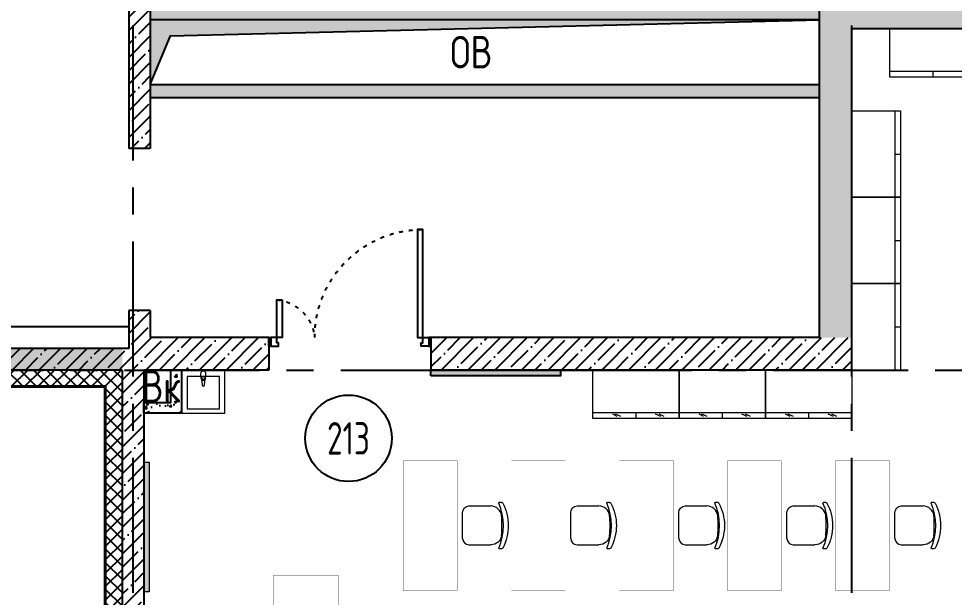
# Model space of a CAD drawing. Header units: millimetres. Extents: x -9318 to 9016603, y 0 to 838141.
# Drawn here: x 118290 to 126946, y 275760 to 281113 of the extents above; entities that cross this region are included whole.
import ezdxf
from ezdxf import colors
from ezdxf.entities.mleader import LeaderData, LeaderLine
from ezdxf.enums import TextEntityAlignment as Align
from ezdxf.math import Vec2, Vec3

# ---------------------------------------------------------------- set-up
doc = ezdxf.new("R2010")
doc.units = ezdxf.units.MM
doc.linetypes.add('ACAD_ISO03W100', pattern=[30, 12, -18])
doc.linetypes.add('CENTER', pattern=[2, 1.25, -0.25, 0.25, -0.25])
for name, color, linetype, lineweight in [('АР_Номер помещения', 1, 'Continuous', 25), ('Сан.техника', 151, 'Continuous', 9), ('ТХ_мебель передв', 250, 'Continuous', 13)]:
    doc.layers.add(name, color=color, linetype=linetype, lineweight=lineweight)
doc.styles.add('ICOCPEUR', font='isocpeur.ttf')
doc.styles.add('ISOCPEUR', font='isocpeur.ttf', dxfattribs={"width": 0.7})
pattern_1 = [(45, (-887755.71, 381612.85), (-123.743687, 123.743687), []), (45, (-887631.97, 381612.85), (-123.743687, 123.743687), [218.75, -43.75, 0, -43.75])]
pattern_2 = [(50, (140697.8, 216407.27), (215.17805, -18.82564), [22.5, -247.5]), (355, (140697.8, 216407.27), (-41.6254, 225.65764), [18, -198]), (100.45144, (140715.72, 216405.7), (173.55265, 206.832), [19.12206, -210.3426]), (46.1842, (140697.8, 216467.27), (320.1724, -49.6558), [33.75, -371.25]), (96.63564, (140724.47, 216463.14), (280.3986, 292.2356), [28.6831, -315.5141]), (351.18416, (140697.8, 216467.27), (280.3986, 292.2356), [27, -297]), (21, (140727.8, 216452.27), (179.0721, -120.78567), [22.5, -247.5]), (326, (140727.8, 216452.27), (72.9946, 217.545), [18, -198]), (71.45144, (140742.72, 216442.2), (252.0667, 96.75935), [19.12206, -210.3426]), (37.5, (140697.79, 216407.274), (3.64796, 99.86816), [0, -195.6, 0, -201, 0, -198.75]), (7.5, (140697.79, 216407.27), (78.92086, 118.32351), [0, -114.6, 0, -191.1, 0, -75.75]), (327.5, (140630.89, 216407.274), (160.14673, -6.76646), [0, -75, 0, -234, 0, -310.5]), (317.5, (140600.9, 216407.27), (174.95585, 30.0315), [0, -97.5, 0, -155.4, 0, -220.5])]

# ---------------------------------------------------------------- blocks, each defined once
blk = doc.blocks.new('Полуторная_на лестницу')
at = {"color": 8}
for points in [[(75, 80), (75, 1080), (124.9, 1080), (124.9, 80)], [(1375.1, 430), (1375.1, 80), (1425, 80), (1425, 430)]]:
    blk.add_lwpolyline(points, close=True, dxfattribs=at)
for points in [[(0, 0), (0, 80), (20, 80), (20, 0), (0, 0)], [(20, 80), (20, 0), (90, 0), (90, 30), (75, 30), (75, 80), (20, 80)], [(1480, 80), (1480, 0), (1410, 0), (1410, 30), (1425, 30), (1425, 80), (1480, 80)], [(1500, 0), (1500, 80), (1480, 80), (1480, 0), (1500, 0)]]:
    blk.add_lwpolyline(points, dxfattribs=at)
at = {"color": 8, "linetype": 'ACAD_ISO03W100', "ltscale": 3}
for centre, radius, start, end in [((75, 80), 1000, 0, 90), ((1465.4, 39.6), 392.5, 95.90754, 174.09246)]:
    blk.add_arc(centre, radius, start, end, dxfattribs=at)
blk = doc.blocks.new('*U1144')
at = {"layer": 'АР_Номер помещения', "color": 8}
blk.add_circle((-8016, 3627.2), 400, dxfattribs=at)
at = {"color": 8, "style": 'ISOCPEUR', "width": 0.7, "flags": 1}
blk.add_attdef('КАТЕГОРИЯ', (-499.2, -2092.2), '', height=250, dxfattribs=at)
at = {"layer": 'АР_Номер помещения', "color": 8, "style": 'ISOCPEUR', "width": 0.7}
blk.add_attdef('НОМЕР_ПОМЕЩЕНИЯ', text='', height=300, dxfattribs=at).set_placement((-8016, 3627.2), align=Align.MIDDLE_CENTER)
blk = doc.blocks.new('_DotSmall')
at = {"color": 8, "linetype": 'ByBlock', "const_width": 0.5}
blk.add_lwpolyline([(-0.0625, 0, 1), (0.0625, 0, 1)], format="xyb", close=True, dxfattribs=at)
blk = doc.blocks.new('сан.техника')
at = {"layer": 'Сан.техника', "color": 8, "linetype": 'Continuous', "lineweight": 5}
for p, q in [((24.9, 175), (-17, 171)), ((24.9, 175), (-17, 171)), ((-26.6, 167.7), (-79.5, 161.1)), ((-26.6, 167.7), (-79.5, 161.1)), ((-79.5, 138.9), (-26.6, 132.3)), ((-79.5, 138.9), (-26.6, 132.3)), ((-17, 129), (24.9, 125)), ((-17, 129), (24.9, 125)), ((-14.9, 163.6), (0, 163.6)), ((-14.9, 163.6), (0, 163.6)), ((0, 136.4), (-14.9, 136.4)), ((0, 136.4), (-14.9, 136.4)), ((0, 163.6), (0, 136.4)), ((0, 163.6), (0, 136.4))]:
    blk.add_line(p, q, dxfattribs=at)
for points in [[(59, 350), (-341, 350), (-341, -50), (59, -50)], [(0, 300), (-300.1, 300), (-300.1, 0), (0, 0)], [(0, 300), (-300.1, 300), (-300.1, 0), (0, 0)]]:
    blk.add_lwpolyline(points, close=True, dxfattribs=at)
for centre, radius, start, end in [((24.9, 150), 25, 269.99969, 89.99969), ((24.9, 150), 25, 269.99969, 89.99969), ((-78.1, 150), 11.2, 97.13862, 262.86077), ((-78.1, 150), 11.2, 97.13862, 262.86077), ((-15.1, 150), 21.1, 122.77072, 237.22867), ((-15.1, 150), 21.1, 122.77072, 237.22867), ((-14.9, 150), 13.6, 89.99969, 269.99969), ((-14.9, 150), 13.6, 89.99969, 269.99969), ((-15.1, 150), 21.1, 95.1693, 122.77072), ((-15.1, 150), 21.1, 95.1693, 122.77072), ((-15.1, 150), 21.1, 237.22867, 264.83008), ((-15.1, 150), 21.1, 237.22867, 264.83008)]:
    blk.add_arc(centre, radius, start, end, dxfattribs=at)
blk = doc.blocks.new('A$C3da1b1ea')
at = {"color": 8, "lineweight": 0}
blk.add_lwpolyline([(0, 0), (50, 0), (50, -1200), (0, -1200), (0, 0)], dxfattribs=at)
blk = doc.blocks.new('У295')
at = {"layer": 'ТХ_мебель передв', "color": 8, "const_width": 2}
blk.add_lwpolyline([(261415, -141633.8), (261415, -139133.8), (260817, -139133.8), (260817, -141633.8), (261415, -141633.8)], dxfattribs=at)
blk = doc.blocks.new('Стол ученический двухместный регулируемый по высоте №3-№5')
at = {"layer": 'ТХ_мебель передв', "color": 8, "const_width": 2}
blk.add_lwpolyline([(255919.9, -152446.4), (256419.9, -152446.4), (256419.9, -153646.4), (255919.9, -153646.4)], close=True, dxfattribs=at)
blk = doc.blocks.new('Стул ученический регулируемый по высоте №3-№5')
at = {"layer": 'ТХ_мебель передв', "color": 8}
for p, q in [((256528.1, -152863.8), (256729.2, -152863.8)), ((256829.7, -152832), (256808.6, -152832)), ((256469.9, -153165.4), (256469.9, -152927.3)), ((256528.1, -153223.6), (256729.2, -153223.6)), ((256808.6, -153260.7), (256803.3, -153255.4)), ((256829.7, -153260.7), (256808.6, -153260.7))]:
    blk.add_line(p, q, dxfattribs=at)
for centre, radius, start, end in [((256727.7, -152966.5), 102.8, 7.11426, 89.18754), ((256324.8, -153046.3), 522.2, 336.40284, 23.59716), ((255751.7, -153045.8), 1082, 355.06125, 4.88057), ((256528.6, -153164.9), 58.7, 180.48556, 269.51741)]:
    blk.add_arc(centre, radius, start, end, dxfattribs=at)
for points in [[(256469.9, -152927.3), (256469.9, -152890.2), (256496.4, -152863.8), (256528.1, -152863.8)], [(256803.3, -152837.3), (256803.3, -152832), (256803.3, -152832), (256808.6, -152832)], [(256829.7, -152832), (256835, -152832), (256835, -152832), (256840.3, -152837.3)], [(256840.3, -152837.3), (256909.1, -152964.3), (256909.1, -153123.1), (256840.3, -153255.4)], [(256829.7, -153133.7), (256824.5, -153186.6), (256782.1, -153223.6), (256729.2, -153223.6)], [(256840.3, -153255.4), (256835, -153255.4), (256835, -153260.7), (256829.7, -153260.7)]]:
    blk.add_open_spline(points, degree=3, dxfattribs=at)
blk = doc.blocks.new('У051')
at = {"layer": 'ТХ_мебель передв', "color": 8, "lineweight": 0, "ltscale": 100, "transparency": 33554687}
blk.add_lwpolyline([(309520.2, -137838.6), (309970, -137838.6), (309970, -138637.6), (309520.2, -138637.6)], close=True, dxfattribs=at)
for points in [[(309573.1, -138637.6), (309573.1, -137838.6)], [(309573.1, -138238.1), (309520.2, -138238.1)]]:
    blk.add_lwpolyline(points, dxfattribs=at)
blk = doc.blocks.new('У062')
at = {"layer": 'ТХ_мебель передв', "color": 8, "lineweight": 0, "ltscale": 100, "transparency": 33554687}
blk.add_lwpolyline([(309520.2, -138637.6), (309970, -138637.6), (309970, -139436.7), (309520.2, -139436.7)], close=True, dxfattribs=at)
for points in [[(309573.1, -139436.7), (309573.1, -138637.6)], [(309541.4, -138865.2), (309562.6, -138822.8)], [(309541.4, -138896.9), (309562.6, -138849.3)], [(309573.1, -139037.1), (309520.2, -139037.1)], [(309541.4, -139267.3), (309562.6, -139219.7)], [(309541.4, -139299.1), (309562.6, -139251.5)]]:
    blk.add_lwpolyline(points, dxfattribs=at)

msp = doc.modelspace()

# ---------------------------------------------------------------- hatches: boundary and pattern name
at = {"ltscale": 100}
h = msp.add_hatch(dxfattribs=at)
h.set_pattern_fill('ANSI37', color=256, scale=700)
h.set_pattern_definition([(45, (-881264.54, 320766.49), (-61.871843, 61.871843), []), (135, (-881264.54, 320766.49), (-61.871843, -61.871843), [])])
h.paths.add_polyline_path([(78816.68, 319351.77), (78666.68, 319351.77), (78661.91, 318782.96), (81791.91, 318782.96), (81791.91, 315852.96), (84912.07, 315852.96), (84912.07, 307832.96), (81111.91, 307832.96), (81111.91, 307702.96), (75721.91, 307702.96), (75721.91, 299092.96), (80697.1, 299092.96), (80697.1, 303057.96), (115497.1, 303057.96), (115497.1, 299092.96), (125997.1, 299092.96), (125997.1, 281222.96), (132347.11, 281222.96), (132347.08, 271512.96), (119247.1, 271512.96), (119247.1, 277862.96), (111367.1, 277862.96), (111367.1, 283052.96), (102831.79, 283052.96), (102831.79, 282652.96), (102981.79, 282652.96), (102981.79, 282902.96), (111217.1, 282902.96), (111217.1, 277712.96), (119097.1, 277712.96), (119097.1, 271362.96), (132497.08, 271362.96), (132497.11, 281372.96), (126147.1, 281372.96), (126147.1, 299242.96), (115647.1, 299242.96), (115647.1, 303207.96), (80547.1, 303207.96), (80547.1, 299242.96), (75871.91, 299242.96), (75871.91, 307552.96), (81261.91, 307552.96), (81261.91, 307682.96), (85062.07, 307682.96), (85062.07, 316002.96), (81941.91, 316002.96), (81941.91, 318932.96), (78811.91, 318932.96)])
h.paths.add_polyline_path([(78661.91, 320991.77), (78811.91, 320991.77), (78811.91, 322133.22), (78961.91, 322133.22), (78961.91, 322283.22), (78661.91, 322283.22)])
h = msp.add_hatch(dxfattribs=at)
h.set_pattern_fill('ANSI35', color=256, scale=700)
h.set_pattern_definition(pattern_1)
h.paths.add_polyline_path([(132347.1, 281222.96), (125997.1, 281222.96), (125997.1, 298893.31), (125797.1, 298892.6), (125797.1, 281222.96), (125697.1, 281222.96), (125697.1, 278162.96), (125997.1, 278162.96), (125997.1, 281022.96), (132147.1, 281022.96), (132347.1, 281022.96)])
h = msp.add_hatch(dxfattribs=at)
h.set_pattern_fill('ANSI35', color=256, scale=700)
h.set_pattern_definition([(45, (-887755.62, 381612.85), (-123.743687, 123.743687), []), (45, (-887631.87, 381612.85), (-123.743687, 123.743687), [218.75, -43.75, 0, -43.75])])
h.paths.add_polyline_path([(119247.19, 278062.96), (115497.19, 278062.96), (115497.19, 283578.63), (115197.19, 283578.63), (115197.19, 278062.96), (111567.19, 278062.96), (111567.19, 284849.22), (115197.19, 284849.22), (115197.19, 284678.63), (115497.19, 284678.63), (115497.19, 285009.22), (114776.96, 285009.22), (114776.95, 287402.96), (115497.19, 287402.96), (115497.19, 288315.44), (115197.1, 288315.44), (115197.19, 287602.96), (114241.95, 287602.97), (114241.95, 287402.96), (114616.95, 287402.96), (114616.95, 285009.22), (111567.19, 285009.22), (111567.19, 287402.96), (114241.95, 287402.96), (114241.95, 287602.97), (111567.1, 287602.96), (111567.1, 288540.44), (111367.1, 288540.44), (111367.1, 287602.96), (105570.49, 287602.95), (105570.49, 287402.95), (111367.19, 287402.96), (111367.19, 277862.96), (119247.19, 277862.96)])
h = msp.add_hatch(dxfattribs=at)
h.set_pattern_fill('ANSI35', color=256, scale=700)
h.set_pattern_definition(pattern_1)
h.paths.add_polyline_path([(119247.1, 278062.96), (115497.1, 278062.96), (115497.1, 283578.63), (115197.1, 283578.63), (115197.1, 278062.96), (111567.1, 278062.96), (111567.1, 277862.96), (119247.1, 277862.96)])
h = msp.add_hatch(dxfattribs=at)
h.set_pattern_fill('ANSI35', color=256, scale=700)
h.set_pattern_definition([(45, (-894245.71, 375450.68), (-123.743687, 123.743687), []), (45, (-894121.97, 375450.68), (-123.743687, 123.743687), [218.75, -43.75, 0, -43.75])])
h.paths.add_polyline_path([(119507.1, 281635.79), (119307.1, 281635.79), (119307.1, 279912.68), (119507.1, 279912.68)])
h = msp.add_hatch(dxfattribs=at)
h.set_pattern_fill('AR-CONC', color=256, scale=30)
h.set_pattern_definition(pattern_2)
h.paths.add_polyline_path([(119506.74, 281222.96), (125697.1, 281222.96), (125697.1, 281102.96), (119507.45, 281102.96)])
msp.add_hatch(color=256, dxfattribs=at).paths.add_polyline_path([(125697.1, 281102.96), (119507.1, 281102.96), (119507.1, 280502.96), (119694.5, 280953.15)])
h = msp.add_hatch(dxfattribs=at)
h.set_pattern_fill('AR-CONC', color=256, scale=30)
h.set_pattern_definition(pattern_2)
h.paths.add_polyline_path([(119506.74, 280502.96), (125697.1, 280502.96), (125697.1, 280382.96), (119422.1, 280383.8), (119507.45, 280382.96)])
h = msp.add_hatch(dxfattribs=at)
h.set_pattern_fill('ANSI35', color=256, scale=700)
h.set_pattern_definition(pattern_1)
h.paths.add_polyline_path([(119307.1, 278062.96), (119247.1, 278062.96), (119247.1, 277862.96), (119247.1, 271712.96), (119447.1, 271712.96), (119447.1, 277862.96), (120603.15, 277862.96), (120603.15, 278162.96), (119507.1, 278162.96), (119507.1, 278412.68), (119307.1, 278412.68)])
h = msp.add_hatch(dxfattribs=at)
h.set_pattern_fill('ANSI35', color=256, scale=700)
h.set_pattern_definition([(45, (-887334.66, 387962.85), (-123.743687, 123.743687), []), (45, (-887210.91, 387962.85), (-123.743687, 123.743687), [218.75, -43.75, 0, -43.75])])
h.paths.add_polyline_path([(125997.1, 278162.96), (125697.1, 278162.96), (122103.15, 278162.96), (122103.15, 277862.96), (125997.1, 277862.96)])
h = msp.add_hatch(dxfattribs=at)
h.set_pattern_fill('AR-CONC', color=256, scale=30)
h.set_pattern_definition(pattern_2)
h.paths.add_polyline_path([(119797.1, 277462.96), (119797.1, 277862.96), (119697.1, 277862.96), (119697.1, 277562.96), (119447.1, 277562.96), (119447.1, 277462.96)])
h = msp.add_hatch(color=256)
h.dxf.hatch_style = 1
h.paths.add_polyline_path([(123303.15, 277809.97), (123303.15, 277862.91), (122103.15, 277862.91), (122103.15, 277809.97)])
h = msp.add_hatch(color=256)
h.dxf.hatch_style = 1
h.paths.add_polyline_path([(119500.04, 277009.23), (119447.1, 277009.23), (119447.1, 275810.49), (119500.04, 275810.49)])

# ---------------------------------------------------------------- linework, layer by layer
at = {"linetype": 'CENTER', "ltscale": 1000}
for p, q in [((119347.1, 269801.69), (119347.1, 304109.16)), ((125997.1, 269801.69), (125997.1, 304109.16)), ((51268.34, 277862.96), (134865.51, 277862.96))]:
    msp.add_line(p, q, dxfattribs=at)
at = {"ltscale": 100}
for p, q in [((119307.1, 281635.79), (119307.1, 279912.68)), ((119507.1, 281635.79), (119507.1, 279912.68)), ((125697.1, 278162.96), (125697.1, 281222.96)), ((125997.1, 277862.96), (125997.1, 281022.96)), ((125997.1, 281022.96), (132147.1, 281022.96)), ((119507.1, 279912.68), (119307.1, 279912.68)), ((119307.1, 278412.68), (119307.1, 278062.96)), ((119507.1, 278412.68), (119307.1, 278412.68)), ((119507.1, 278412.68), (119507.1, 278162.96)), ((119307.1, 278262.96), (115497.1, 278262.96)), ((120603.15, 278162.96), (119507.1, 278162.96)), ((120603.15, 278162.96), (120603.15, 277862.96)), ((125697.1, 278162.96), (122103.15, 278162.96)), ((122103.15, 278162.96), (122103.15, 277862.96)), ((119307.1, 278062.96), (115497.1, 278062.96)), ((119247.1, 277862.96), (111367.1, 277862.96)), ((119247.1, 277862.96), (119247.1, 271512.96)), ((120603.15, 277862.96), (119447.1, 277862.96)), ((119447.1, 277862.96), (119447.1, 271712.96)), ((125997.1, 277862.96), (122103.15, 277862.96)), ((119087.1, 277702.96), (111207.1, 277702.96)), ((119097.1, 277712.96), (111217.1, 277712.96)), ((119087.1, 271352.96), (119087.1, 277702.96)), ((119097.1, 271362.96), (119097.1, 277712.96))]:
    msp.add_line(p, q, dxfattribs=at)
for points in [[(125697.1, 281102.96), (119507.1, 281102.96)], [(119507.1, 280502.96), (119694.5, 280953.15), (125697.1, 281102.96)], [(119507.1, 280502.96), (125697.1, 280502.96)], [(119507.1, 280382.96), (125697.1, 280382.96)]]:
    msp.add_lwpolyline(points, dxfattribs=at)
msp.add_lwpolyline([(119797.1, 277862.96), (119797.1, 277462.96), (119447.1, 277462.96), (119447.1, 277562.96), (119697.1, 277562.96), (119697.1, 277862.96)], close=True, dxfattribs=at)
msp.add_lwpolyline([(122103.15, 277809.97), (122103.15, 277862.91), (123303.15, 277862.91), (123303.15, 277809.97)], close=True)

# ---------------------------------------------------------------- block references
for name, p, rotation in [('У051', (-11490.07, -28947.11), 90), ('У051', (435967.12, 141622.41), 180), ('У051', (435967.12, 140823.37), 180), ('У051', (435967.12, 140024.33), 180), ('сан.техника', (120147.1, 277803.92), 89.99999999999999), ('У062', (-15037.65, -32107.11), 90), ('У062', (-14238.61, -32107.11), 90), ('У062', (-13439.57, -32107.11), 90)]:
    msp.add_blockref(name, p, dxfattribs=dict(rotation=rotation))
at = {"xscale": -1}
msp.add_blockref('Полуторная_на лестницу', (122103.15, 278082.96), dxfattribs=at)
ref = msp.add_blockref('*U1144', (129356.9, 273604.03))
ref.add_attrib('НОМЕР_ПОМЕЩЕНИЯ', '213', dxfattribs={"layer": 'АР_Номер помещения', "color": 8, "height": 300, "style": 'ISOCPEUR', "width": 0.7}).set_placement((121340.94, 277231.26), align=Align.MIDDLE_CENTER)
at = {"lineweight": 0}
msp.add_blockref('A$C3da1b1ea', (119447.1, 277010.49), dxfattribs=at)
for name, p in [('Стол ученический двухместный регулируемый по высоте №3-№5', (-134072.86, 429469.47)), ('Стол ученический двухместный регулируемый по высоте №3-№5', (-133072.86, 429469.47)), ('Стол ученический двухместный регулируемый по высоте №3-№5', (-132072.86, 429469.47)), ('Стол ученический двухместный регулируемый по высоте №3-№5', (-131072.86, 429469.47)), ('Стол ученический двухместный регулируемый по высоте №3-№5', (-130072.86, 429469.47)), ('Стул ученический регулируемый по высоте №3-№5', (-134072.86, 429469.47)), ('Стул ученический регулируемый по высоте №3-№5', (-133072.86, 429469.47)), ('Стул ученический регулируемый по высоте №3-№5', (-132072.86, 429469.47)), ('Стул ученический регулируемый по высоте №3-№5', (-131072.86, 429469.47)), ('Стул ученический регулируемый по высоте №3-№5', (-130072.86, 429469.47)), ('У295', (-140169.94, 415098.12))]:
    msp.add_blockref(name, p)

# ---------------------------------------------------------------- texts
at = {"ltscale": 100, "char_height": 300, "attachment_point": 5, "line_spacing_factor": 0.7, "style": 'ICOCPEUR'}
for s, insert in [('\\A1;{\\W0.8;ОВ}', (122476.34, 280803.53)), ('\\A1;{\\W0.8;Вк}', (119608.74, 277711.71))]:
    msp.add_mtext(s, dxfattribs=dict(at, insert=insert))

# ---------------------------------------------------------------- leaders
ml = msp.add_multileader_mtext('Standard')
ml.set_content('+13,700', color=8, style='ISOCPEUR')
ml.set_leader_properties(color=8, linetype='Continuous', lineweight=-1)
ml.set_arrow_properties(name='DOTSMALL')
ml.build(insert=Vec2(0, 0))
ml.multileader.update_dxf_attribs({"has_text_frame": 1, "text_left_attachment_type": 4, "text_right_attachment_type": 4, "dogleg_length": 100, "arrow_head_size": 180})
ctx = ml.context
ctx.base_point, ctx.char_height, ctx.arrow_head_size, ctx.landing_gap_size, ctx.plane_origin = Vec3(118053.07, 658154.33), 250, 180, 50, Vec3(117803.7, 657493.51)
ctx.left_attachment, ctx.right_attachment = 4, 4
notes = []
notes.append((ctx, [(0, (0, 0, 0), (0, 0), (1, 0), 1, [])]))
ctx.mtext.insert, ctx.mtext.width, ctx.mtext.line_spacing_style, ctx.mtext.flow_direction = Vec3(118103.07, 658487.66), 852.697, 2, 5
ml = msp.add_multileader_mtext('Standard')
ml.set_content('+9,800', color=8, style='ISOCPEUR')
ml.set_leader_properties(color=8, linetype='Continuous', lineweight=-1)
ml.set_arrow_properties(name='DOTSMALL')
ml.build(insert=Vec2(0, 0))
ml.multileader.update_dxf_attribs({"has_text_frame": 1, "text_left_attachment_type": 4, "text_right_attachment_type": 4, "dogleg_length": 100, "arrow_head_size": 180})
ctx = ml.context
ctx.base_point, ctx.char_height, ctx.arrow_head_size, ctx.landing_gap_size, ctx.plane_origin = Vec3(118053.07, 538154.33), 250, 180, 50, Vec3(117803.7, 537493.51)
ctx.left_attachment, ctx.right_attachment = 4, 4
notes.append((ctx, [(0, (0, 0, 0), (0, 0), (1, 0), 1, [])]))
ctx.mtext.insert, ctx.mtext.width, ctx.mtext.line_spacing_style, ctx.mtext.flow_direction = Vec3(118103.07, 538487.66), 852.697, 2, 5
for ctx, leaders in notes:
    for number, flags, end, landing, length, lines in leaders:
        leader = LeaderData()
        leader.index, (leader.has_last_leader_line, leader.has_dogleg_vector, leader.attachment_direction) = number, flags
        leader.last_leader_point, leader.dogleg_vector, leader.dogleg_length = Vec3(end), Vec3(landing), length
        for number, points, colour, breaks in lines:
            line = LeaderLine()
            line.index, line.vertices, line.color, line.breaks = number, Vec3.list(points), colors.encode_raw_color(colour), breaks
            leader.lines.append(line)
        ctx.leaders.append(leader)

doc.saveas('drawing.dxf')
